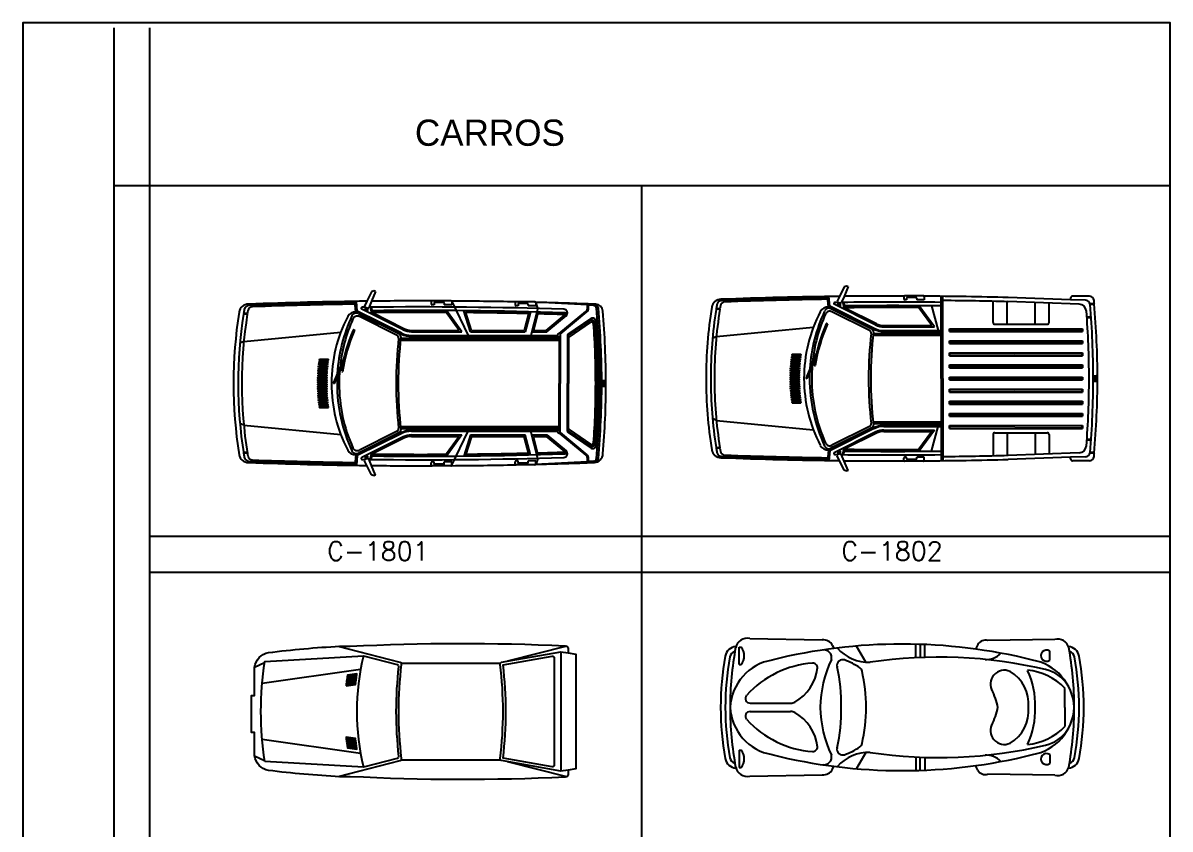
# Model space of a CAD drawing. Extents: x -106 to -5, y -44 to 31.
# Drawn here: x -30.26 to -5.35, y -25.66 to -8.16 of the extents above; entities that cross this region are included whole.
import ezdxf
from ezdxf.enums import TextEntityAlignment as Align

# ---------------------------------------------------------------- set-up
doc = ezdxf.new("R2010")
doc.units = 0
doc.header["$LTSCALE"] = 100
doc.header["$MEASUREMENT"] = 0
doc.layers.get('0').update_dxf_attribs({"linetype": 'CONTINUOUS'})
for name, color, linetype in [('C-CARRO', 2, 'CONTINUOUS'), ('EXTERN', 2, 'CONTINUOUS'), ('EXTERN-I', 1, 'CONTINUOUS'), ('FOLHA', 3, 'CONTINUOUS'), ('TABELA3', 3, 'CONTINUOUS')]:
    doc.layers.add(name, color=color, linetype=linetype)
doc.styles.add('SIMPLEX', font='SIMPLEX.SHX')

# ---------------------------------------------------------------- blocks, each defined once
blk = doc.blocks.new('CARRO_01')
at = {"layer": 'EXTERN'}
for p, q in [((1.509, 0.993), (1.483, 0.983)), ((1.527, 0.986), (1.509, 0.993)), ((1.483, 0.983), (1.433, 0.882)), ((1.527, 0.986), (1.483, 0.882)), ((2.334, 0.887), (2.134, 0.887)), ((3.236, 0.876), (3.036, 0.876)), ((1.483, -0.983), (1.433, -0.882)), ((1.527, -0.986), (1.483, -0.882)), ((1.509, -0.993), (1.483, -0.983)), ((1.527, -0.986), (1.509, -0.993)), ((2.334, -0.887), (2.134, -0.887)), ((3.236, -0.876), (3.036, -0.876))]:
    blk.add_line(p, q, dxfattribs=at)
for centre, radius, start, end in [((2.014, -48.263), 49.148, 90.6779, 92.1624), ((2.014, -48.263), 49.148, 89.8675, 90.619), ((2.134, 0.877), 0.01, 90, 127.9556), ((2.334, 0.877), 0.01, 43.8548, 90), ((2.014, -48.263), 49.148, 88.8155, 89.6188), ((3.036, 0.866), 0.01, 90, 126.2178), ((3.236, 0.866), 0.01, 18.3115, 90), ((2.014, -48.263), 49.148, 87.8125, 88.5644), ((4.854, 0), 4.854, 170.9233, 189.0767), ((0.16, 0.75), 0.1, 90, 170.9233), ((3.887, 0.769), 0.08, 4.9189, 87.8125), ((-5.051, 0), 9.051, 0, 4.9189), ((-5.051, 0), 9.051, 355.1937, 0), ((0.16, -0.75), 0.1, 189.0767, 270), ((2.014, 48.263), 49.148, 267.8376, 269.3221), ((2.014, 48.263), 49.148, 271.4356, 272.1713), ((3.869, -0.75), 0.1, 274.3337, 355.1937), ((2.014, 48.263), 49.148, 269.381, 270.1325), ((2.134, -0.877), 0.01, 232.0444, 270), ((2.334, -0.877), 0.01, 270, 316.1452), ((2.014, 48.263), 49.148, 270.3812, 271.1845), ((3.036, -0.866), 0.01, 233.7822, 270), ((3.236, -0.866), 0.01, 270, 341.6885)]:
    blk.add_arc(centre, radius, start, end, dxfattribs=at)
at = {"layer": 'EXTERN-I'}
for p, q in [((1.315, 0.765), (1.305, 0.88)), ((1.329, 0.776), (1.32, 0.88)), ((1.433, 0.882), (1.407, 0.83)), ((1.483, 0.882), (1.453, 0.811)), ((2.124, 0.877), (2.124, 0.854)), ((2.254, 0.869), (2.164, 0.869)), ((2.344, 0.877), (2.344, 0.844)), ((2.344, 0.877), (2.519, 0.514)), ((3.026, 0.866), (3.026, 0.843)), ((3.8, 0.844), (3.246, 0.87)), ((3.267, 0.806), (3.246, 0.87)), ((3.246, 0.866), (3.246, 0.833)), ((0.148, 0.744), (0.11, 0.744)), ((0.149, 0.749), (0.111, 0.749)), ((1.807, 0.538), (1.329, 0.776)), ((1.782, 0.528), (1.341, 0.748)), ((1.8, 0.53), (1.347, 0.756)), ((1.824, 0.574), (1.377, 0.797)), ((1.407, 0.83), (1.415, 0.816)), ((1.415, 0.81), (1.415, 0.816)), ((1.437, 0.807), (1.415, 0.816)), ((1.441, 0.805), (1.417, 0.805)), ((1.441, 0.8), (1.417, 0.8)), ((1.441, 0.795), (1.417, 0.795)), ((1.441, 0.79), (1.417, 0.79)), ((1.441, 0.785), (1.417, 0.785)), ((1.437, 0.807), (1.453, 0.811)), ((1.443, 0.808), (1.443, 0.807)), ((1.468, 0.817), (1.485, 0.743)), ((1.478, 0.817), (1.497, 0.737)), ((1.831, 0.587), (1.492, 0.756)), ((2.154, 0.844), (2.134, 0.844)), ((2.154, 0.859), (2.154, 0.844)), ((2.264, 0.859), (2.264, 0.844)), ((2.344, 0.844), (2.264, 0.844)), ((2.424, 0.569), (2.276, 0.772)), ((2.453, 0.554), (2.287, 0.782)), ((2.544, 0.554), (2.473, 0.78)), ((2.555, 0.569), (2.492, 0.77)), ((3.056, 0.833), (3.036, 0.833)), ((3.056, 0.848), (3.056, 0.833)), ((3.156, 0.858), (3.066, 0.858)), ((3.171, 0.759), (3.123, 0.569)), ((3.189, 0.768), (3.134, 0.554)), ((3.166, 0.848), (3.166, 0.833)), ((3.246, 0.833), (3.166, 0.833)), ((3.267, 0.806), (3.192, 0.514)), ((3.27, 0.756), (3.222, 0.569)), ((3.497, 0.534), (3.785, 0.771)), ((3.507, 0.529), (3.795, 0.766)), ((3.87, 0.835), (3.81, 0.84)), ((3.87, 0.835), (3.89, 0.834)), ((1.757, 0.515), (1.352, 0.717)), ((3.359, 0.569), (3.555, 0.731)), ((3.364, 0.554), (3.572, 0.725)), ((3.594, 0.527), (3.843, 0.695)), ((3.594, 0.515), (3.83, 0.674)), ((3.604, 0.497), (3.836, 0.654)), ((0.111, 0.45), (1.152, 0.55)), ((1.294, 0.574), (1.302, 0.571)), ((1.911, 0.569), (2.424, 0.569)), ((1.911, 0.554), (2.453, 0.554)), ((1.911, 0.514), (3.477, 0.514)), ((1.911, 0.504), (3.497, 0.504)), ((2.544, 0.554), (3.134, 0.554)), ((2.555, 0.569), (3.123, 0.569)), ((3.202, 0.554), (3.364, 0.554)), ((3.222, 0.569), (3.359, 0.569)), ((3.497, 0.504), (3.497, 0)), ((3.507, 0.529), (3.507, 0)), ((3.587, 0.514), (3.587, 0)), ((0.111, 0.45), (0.069, 0.43)), ((1.797, 0.484), (3.497, 0.484)), ((1.797, 0.464), (3.497, 0.464)), ((3.597, 0.485), (3.597, 0)), ((0.922, 0.246), (1.018, 0.246)), ((0.924, 0.26), (1.019, 0.26)), ((1.188, 0.278), (1.074, 0.009)), ((0.909, 0.125), (1.005, 0.125)), ((0.91, 0.139), (1.006, 0.139)), ((0.911, 0.15), (1.007, 0.15)), ((0.912, 0.164), (1.008, 0.164)), ((0.913, 0.174), (1.009, 0.174)), ((0.915, 0.188), (1.01, 0.188)), ((0.916, 0.198), (1.011, 0.198)), ((0.917, 0.212), (1.013, 0.212)), ((0.919, 0.222), (1.015, 0.222)), ((0.92, 0.236), (1.016, 0.236)), ((1.085, -0.001), (1.177, 0.23)), ((1.162, 0.124), (1.171, 0.123)), ((0.905, 0.053), (1.001, 0.053)), ((0.905, 0.029), (1.001, 0.029)), ((0.905, 0.005), (1.001, 0.005)), ((0.906, 0.077), (1.002, 0.077)), ((0.906, 0.067), (1.002, 0.067)), ((0.906, 0.019), (1.002, 0.019)), ((0.907, 0.043), (1.003, 0.043)), ((0.908, 0.101), (1.003, 0.101)), ((0.908, 0.091), (1.003, 0.091)), ((0.909, 0.115), (1.005, 0.115)), ((1.077, 0.003), (1.085, -0.001)), ((3.497, -0.504), (3.497, 0)), ((3.507, -0.529), (3.507, 0)), ((3.587, -0.514), (3.587, 0)), ((3.597, -0.485), (3.597, 0)), ((3.962, 0.03), (3.985, 0.03)), ((3.962, 0.03), (3.962, -0.03)), ((3.972, 0.02), (3.98, 0.02)), ((3.972, 0.02), (3.972, -0.02)), ((3.98, -0.02), (3.98, 0.02)), ((3.99, -0.025), (3.99, 0.025)), ((0.905, -0.005), (1.001, -0.005)), ((0.905, -0.029), (1.001, -0.029)), ((0.905, -0.053), (1.001, -0.053)), ((0.906, -0.019), (1.002, -0.019)), ((0.906, -0.067), (1.002, -0.067)), ((0.906, -0.077), (1.002, -0.077)), ((0.907, -0.043), (1.003, -0.043)), ((0.908, -0.091), (1.003, -0.091)), ((0.908, -0.101), (1.003, -0.101)), ((0.909, -0.115), (1.005, -0.115)), ((3.962, -0.03), (3.985, -0.03)), ((3.972, -0.02), (3.98, -0.02)), ((0.909, -0.125), (1.005, -0.125)), ((0.91, -0.139), (1.006, -0.139)), ((0.911, -0.15), (1.007, -0.15)), ((0.912, -0.164), (1.008, -0.164)), ((0.913, -0.174), (1.009, -0.174)), ((0.915, -0.188), (1.01, -0.188)), ((0.916, -0.198), (1.011, -0.198)), ((0.917, -0.212), (1.013, -0.212)), ((0.919, -0.222), (1.015, -0.222)), ((0.92, -0.236), (1.016, -0.236)), ((0.922, -0.246), (1.018, -0.246)), ((0.924, -0.26), (1.019, -0.26)), ((0.111, -0.45), (0.069, -0.43)), ((0.111, -0.45), (1.152, -0.55)), ((1.797, -0.464), (3.497, -0.464)), ((1.797, -0.484), (3.497, -0.484)), ((1.807, -0.538), (1.329, -0.776)), ((1.782, -0.528), (1.341, -0.748)), ((1.8, -0.53), (1.347, -0.756)), ((1.757, -0.515), (1.352, -0.717)), ((1.824, -0.574), (1.377, -0.797)), ((1.831, -0.587), (1.492, -0.756)), ((1.911, -0.504), (3.497, -0.504)), ((1.911, -0.514), (3.477, -0.514)), ((1.911, -0.554), (2.453, -0.554)), ((1.911, -0.569), (2.424, -0.569)), ((2.424, -0.569), (2.276, -0.772)), ((2.453, -0.554), (2.287, -0.782)), ((2.344, -0.877), (2.519, -0.514)), ((2.544, -0.554), (2.473, -0.78)), ((2.555, -0.569), (2.492, -0.77)), ((2.544, -0.554), (3.134, -0.554)), ((2.555, -0.569), (3.123, -0.569)), ((3.171, -0.759), (3.123, -0.569)), ((3.189, -0.768), (3.134, -0.554)), ((3.267, -0.806), (3.192, -0.514)), ((3.202, -0.554), (3.364, -0.554)), ((3.222, -0.569), (3.359, -0.569)), ((3.27, -0.756), (3.222, -0.569)), ((3.359, -0.569), (3.555, -0.731)), ((3.364, -0.554), (3.572, -0.725)), ((3.497, -0.534), (3.785, -0.771)), ((3.507, -0.529), (3.795, -0.766)), ((3.594, -0.515), (3.83, -0.674)), ((3.594, -0.527), (3.843, -0.695)), ((3.604, -0.497), (3.836, -0.654)), ((1.478, -0.817), (1.497, -0.737)), ((0.148, -0.744), (0.11, -0.744)), ((0.149, -0.749), (0.111, -0.749)), ((1.315, -0.765), (1.305, -0.88)), ((1.329, -0.776), (1.32, -0.88)), ((1.407, -0.83), (1.415, -0.816)), ((1.433, -0.882), (1.407, -0.83)), ((1.437, -0.807), (1.415, -0.816)), ((1.415, -0.81), (1.415, -0.816)), ((1.441, -0.785), (1.417, -0.785)), ((1.441, -0.79), (1.417, -0.79)), ((1.441, -0.795), (1.417, -0.795)), ((1.441, -0.8), (1.417, -0.8)), ((1.441, -0.805), (1.417, -0.805)), ((1.437, -0.807), (1.453, -0.811)), ((1.443, -0.808), (1.443, -0.807)), ((1.483, -0.882), (1.453, -0.811)), ((1.468, -0.817), (1.485, -0.743)), ((2.124, -0.877), (2.124, -0.854)), ((2.154, -0.844), (2.134, -0.844)), ((2.154, -0.859), (2.154, -0.844)), ((2.344, -0.844), (2.264, -0.844)), ((2.264, -0.859), (2.264, -0.844)), ((2.344, -0.877), (2.344, -0.844)), ((3.026, -0.866), (3.026, -0.843)), ((3.056, -0.833), (3.036, -0.833)), ((3.056, -0.848), (3.056, -0.833)), ((3.156, -0.858), (3.066, -0.858)), ((3.166, -0.848), (3.166, -0.833)), ((3.246, -0.833), (3.166, -0.833)), ((3.8, -0.844), (3.245, -0.87)), ((3.267, -0.806), (3.246, -0.87)), ((3.246, -0.866), (3.246, -0.833)), ((3.87, -0.835), (3.81, -0.84)), ((3.87, -0.835), (3.89, -0.834)), ((2.254, -0.869), (2.164, -0.869))]:
    blk.add_line(p, q, dxfattribs=at)
for centre, radius, start, end in [((2.014, -48.263), 49.133, 90.8253, 92.1586), ((2.134, 0.877), 0.01, 127.9556, 180), ((2.164, 0.859), 0.01, 90, 180), ((2.254, 0.859), 0.01, 0, 90), ((2.334, 0.877), 0.01, 0, 43.8548), ((3.036, 0.866), 0.01, 126.2178, 180), ((3.236, 0.866), 0.01, 0, 18.3115), ((4.854, 0), 4.804, 171.1155, 189.0767), ((4.854, 0), 4.764, 171.0197, 189.0767), ((0.11, 0.742), 0.002, 90, 171.1155), ((4.854, 0), 4.804, 170.4938, 171.0068), ((0.111, 0.751), 0.002, 171.0068, 270), ((0.165, 0.785), 0.05, 92.1586, 170.4938), ((4.854, 0), 4.764, 170.5798, 170.9588), ((0.204, 0.772), 0.05, 92.1145, 170.5798), ((2.014, -48.263), 49.118, 90.8239, 92.1145), ((1.307, 0.676), 0.09, 84.5936, 152.5696), ((1.318, 0.704), 0.05, 63.4654, 154.9617), ((1.307, 0.676), 0.09, 63.4654, 84.5936), ((1.382, 0.806), 0.01, 90.7267, 243.4654), ((2.004, -48.263), 49.083, 90.6881, 90.7267), ((1.42, 0.81), 0.005, 179.0858, 270), ((1.417, 0.802), 0.0025, 90, 270), ((1.417, 0.797), 0.0025, 90, 270), ((1.417, 0.792), 0.0025, 90, 270), ((1.417, 0.787), 0.0025, 90, 270), ((1.441, 0.807), 0.002, 270, 0), ((1.441, 0.802), 0.0025, 270, 90), ((1.441, 0.797), 0.0025, 270, 90), ((1.441, 0.792), 0.0025, 270, 90), ((1.441, 0.787), 0.0025, 270, 90), ((2.004, -48.263), 49.083, 88.1977, 90.6405), ((2.014, -48.276), 49.058, 88.1975, 90.6155), ((2.014, -48.276), 49.048, 89.6943, 90.613), ((2.014, -48.276), 49.038, 89.6857, 90.6104), ((2.134, 0.854), 0.01, 180, 270), ((2.014, -48.276), 49.048, 88.648, 89.4413), ((2.014, -48.276), 49.038, 88.6507, 89.4376), ((3.036, 0.843), 0.01, 180, 270), ((3.066, 0.848), 0.01, 90, 180), ((3.156, 0.848), 0.01, 0, 90), ((2.021, -48.276), 49.038, 88.2196, 88.5437), ((2.014, -48.276), 49.048, 88.2063, 88.5332), ((3.546, 0.756), 0.04, 309.4569, 88.1977), ((3.549, 0.738), 0.01, 309.4569, 88.2063), ((3.557, 0.738), 0.02, 309.4569, 88.1975), ((3.753, 0.809), 0.05, 309.4569, 5.2509), ((3.763, 0.805), 0.05, 309.4569, 5.2166), ((-5.051, 0), 8.891, 5.2509, 5.4442), ((-5.051, 0), 8.901, 5.2166, 5.4164), ((3.869, 0.805), 0.03, 5.1565, 87.8353), ((3.889, 0.804), 0.03, 5.1401, 87.8118), ((-5.051, 0), 8.986, 0, 5.1565), ((-5.051, 0), 9.006, 0, 5.1401), ((2.609, 0), 1.557, 152.5696, 180), ((2.824, 0), 1.712, 154.9617, 176.4075), ((2.824, 0), 1.689, 155.787, 174.044), ((1.329, 0.672), 0.05, 63.4654, 155.787), ((3.544, 0.729), 0.01, 4.7318, 88.2196), ((3.846, 0.649), 0.03, 4.1736, 124.0503), ((3.847, 0.638), 0.02, 4.0995, 124.0503), ((3.86, 0.67), 0.03, 4.3027, 124.0503), ((-5.051, 0), 8.941, 0, 4.0995), ((-5.051, 0), 8.951, 0, 4.1736), ((-5.051, 0), 8.966, 0, 4.3027), ((2.929, -0.147), 1.793, 156.3489, 171.0944), ((2.923, -0.146), 1.773, 156.163, 171.2804), ((1.292, 0.57), 0.005, 66.1887, 156.3489), ((1.744, 0.488), 0.03, 353.5027, 63.4654), ((6.027, 0), 4.258, 173.2878, 180), ((1.768, 0.501), 0.03, 353.2878, 63.4654), ((1.911, 0.754), 0.25, 243.4654, 270), ((1.911, 0.754), 0.24, 243.4654, 270), ((1.911, 0.754), 0.2, 243.4654, 270), ((1.911, 0.754), 0.185, 243.4654, 270), ((3.503, 0.508), 0.0261, 102.129, 167.871), ((3.602, 0.514), 0.015, 124.0503, 180), ((3.602, 0.502), 0.015, 124.0503, 180), ((3.612, 0.485), 0.015, 124.0503, 180), ((6.027, 0), 4.281, 173.5027, 180), ((0.931, 0.253), 0.0108, 133.8665, 215.2785), ((1.011, 0.254), 0.0107, 313.1344, 35.5646), ((0.918, 0.132), 0.0108, 133.8665, 215.2785), ((0.92, 0.156), 0.0108, 133.8665, 215.2785), ((0.922, 0.18), 0.0108, 133.8665, 215.2785), ((0.925, 0.204), 0.0108, 133.8665, 215.2785), ((0.928, 0.228), 0.0108, 133.8665, 215.2785), ((0.997, 0.133), 0.0107, 313.1344, 35.5646), ((0.999, 0.157), 0.0107, 313.1344, 35.5646), ((1.002, 0.182), 0.0107, 313.1344, 35.5646), ((1.004, 0.206), 0.0107, 313.1344, 35.5646), ((1.007, 0.23), 0.0107, 313.1344, 35.5646), ((2.824, 0), 1.689, 175.246, 180), ((1.172, 0.2), 0.005, 171.0944, 261.2547), ((0.914, 0.059), 0.0108, 133.8665, 215.2785), ((0.914, 0.035), 0.0108, 133.8665, 215.2785), ((0.914, 0.011), 0.0108, 133.8665, 215.2785), ((0.915, 0.084), 0.0108, 133.8665, 215.2785), ((0.916, 0.108), 0.0108, 133.8665, 215.2785), ((0.994, 0.061), 0.0107, 313.1344, 35.5646), ((0.994, 0.036), 0.0107, 313.1344, 35.5646), ((0.994, 0.013), 0.0107, 313.1344, 35.5646), ((0.995, 0.085), 0.0107, 313.1344, 35.5646), ((0.996, 0.109), 0.0107, 313.1344, 35.5646), ((2.609, 0), 1.557, 180, 207.4304), ((1.079, 0.007), 0.005, 157.0783, 247.0783), ((2.824, 0), 1.712, 177.6158, 180), ((2.824, 0), 1.712, 180, 205.0383), ((2.824, 0), 1.689, 180, 204.213), ((6.027, 0), 4.281, 180, 186.4973), ((6.027, 0), 4.258, 180, 186.7122), ((-5.051, 0), 8.941, 355.9005, 0), ((-5.051, 0), 8.951, 355.8264, 0), ((-5.051, 0), 8.966, 355.6973, 0), ((-5.051, 0), 8.986, 354.8435, 0), ((-5.051, 0), 9.006, 354.8599, 0), ((3.985, 0.025), 0.005, 360, 90), ((0.914, -0.011), 0.0108, 144.7215, 226.1335), ((0.914, -0.035), 0.0108, 144.7215, 226.1335), ((0.914, -0.059), 0.0108, 144.7215, 226.1335), ((0.915, -0.084), 0.0108, 144.7215, 226.1335), ((0.916, -0.108), 0.0108, 144.7215, 226.1335), ((0.994, -0.013), 0.0107, 324.4354, 46.8656), ((0.994, -0.036), 0.0107, 324.4354, 46.8656), ((0.994, -0.061), 0.0107, 324.4354, 46.8656), ((0.995, -0.085), 0.0107, 324.4354, 46.8656), ((0.996, -0.109), 0.0107, 324.4354, 46.8656), ((3.985, -0.025), 0.005, 270, 360), ((0.918, -0.132), 0.0108, 144.7215, 226.1335), ((0.92, -0.156), 0.0108, 144.7215, 226.1335), ((0.922, -0.18), 0.0108, 144.7215, 226.1335), ((0.925, -0.204), 0.0108, 144.7215, 226.1335), ((0.928, -0.228), 0.0108, 144.7215, 226.1335), ((0.997, -0.133), 0.0107, 324.4354, 46.8656), ((0.999, -0.157), 0.0107, 324.4354, 46.8656), ((1.002, -0.182), 0.0107, 324.4354, 46.8656), ((1.004, -0.206), 0.0107, 324.4354, 46.8656), ((1.007, -0.23), 0.0107, 324.4354, 46.8656), ((0.931, -0.253), 0.0108, 144.7215, 226.1335), ((1.011, -0.254), 0.0107, 324.4354, 46.8656), ((1.744, -0.488), 0.03, 296.5346, 6.4973), ((3.612, -0.485), 0.015, 180, 235.9497), ((1.768, -0.501), 0.03, 296.5346, 6.7122), ((1.911, -0.754), 0.25, 90, 116.5346), ((1.911, -0.754), 0.24, 90, 116.5346), ((1.911, -0.754), 0.2, 90, 116.5346), ((1.911, -0.754), 0.185, 90, 116.5346), ((3.503, -0.508), 0.0261, 192.129, 257.871), ((3.602, -0.502), 0.015, 180, 235.9497), ((3.602, -0.514), 0.015, 180, 235.9497), ((1.307, -0.676), 0.09, 207.4304, 275.4064), ((1.318, -0.704), 0.05, 205.0383, 296.5346), ((1.329, -0.672), 0.05, 204.213, 296.5346), ((2.021, 48.276), 49.038, 271.4563, 271.7804), ((3.544, -0.729), 0.01, 271.7804, 355.2682), ((3.546, -0.756), 0.04, 271.8023, 50.5431), ((3.549, -0.738), 0.01, 271.7937, 50.5431), ((3.557, -0.738), 0.02, 271.8025, 50.5431), ((3.846, -0.649), 0.03, 235.9497, 355.8264), ((3.847, -0.638), 0.02, 235.9497, 355.9005), ((3.86, -0.67), 0.03, 235.9497, 355.6973), ((0.16, -0.75), 0.1, 189.0767, 270), ((0.11, -0.742), 0.002, 188.8845, 270), ((0.111, -0.751), 0.002, 90, 188.9932), ((4.854, 0), 4.804, 188.9932, 189.5062), ((0.165, -0.785), 0.05, 189.5062, 267.8414), ((4.854, 0), 4.764, 189.0412, 189.4202), ((0.204, -0.772), 0.05, 189.4202, 267.8855), ((2.014, 48.263), 49.133, 267.8414, 269.1747), ((2.014, 48.263), 49.118, 267.8855, 269.1761), ((1.307, -0.676), 0.09, 275.4064, 296.5346), ((1.382, -0.806), 0.01, 116.5346, 269.2733), ((2.004, 48.263), 49.083, 269.2733, 269.3119), ((1.417, -0.787), 0.0025, 90, 270), ((1.417, -0.792), 0.0025, 90, 270), ((1.417, -0.797), 0.0025, 90, 270), ((1.417, -0.802), 0.0025, 90, 270), ((1.42, -0.81), 0.005, 90, 180.9142), ((1.441, -0.787), 0.0025, 270, 90), ((1.441, -0.792), 0.0025, 270, 90), ((1.441, -0.797), 0.0025, 270, 90), ((1.441, -0.802), 0.0025, 270, 90), ((1.441, -0.807), 0.002, 0, 90), ((2.004, 48.263), 49.083, 269.3595, 271.8023), ((2.014, 48.276), 49.058, 269.3845, 271.8025), ((2.014, 48.276), 49.048, 269.387, 270.3057), ((2.014, 48.276), 49.038, 269.3896, 270.3143), ((2.134, -0.854), 0.01, 90, 180), ((2.164, -0.859), 0.01, 180, 270), ((2.254, -0.859), 0.01, 270, 360), ((2.014, 48.276), 49.048, 270.5587, 271.352), ((2.014, 48.276), 49.038, 270.5624, 271.3493), ((3.036, -0.843), 0.01, 90, 180), ((3.066, -0.848), 0.01, 180, 270), ((3.156, -0.848), 0.01, 270, 360), ((2.014, 48.276), 49.048, 271.4668, 271.7937), ((3.753, -0.809), 0.05, 354.7491, 50.5431), ((3.763, -0.805), 0.05, 354.7834, 50.5431), ((-5.051, 0), 8.891, 354.5558, 354.7491), ((-5.051, 0), 8.901, 354.5836, 354.7834), ((3.869, -0.805), 0.03, 272.1647, 354.8435), ((3.889, -0.804), 0.03, 272.1882, 354.8599), ((2.134, -0.877), 0.01, 180, 232.0444), ((2.334, -0.877), 0.01, 316.1452, 360), ((3.036, -0.866), 0.01, 180, 233.7822), ((3.236, -0.866), 0.01, 341.6885, 360)]:
    blk.add_arc(centre, radius, start, end, dxfattribs=at)
blk = doc.blocks.new('CARRO_02')
at = {"layer": 'EXTERN'}
for p, q in [((1.509, 0.993), (1.483, 0.983)), ((1.527, 0.986), (1.509, 0.993)), ((1.483, 0.983), (1.433, 0.882)), ((1.527, 0.986), (1.483, 0.882)), ((2.334, 0.887), (2.134, 0.887)), ((3.914, 0.846), (3.246, 0.87)), ((3.915, 0.864), (3.915, 0.848)), ((4.118, 0.884), (3.935, 0.884)), ((3.914, -0.846), (3.246, -0.87)), ((3.915, -0.864), (3.915, -0.848)), ((2.334, -0.887), (2.134, -0.887)), ((4.118, -0.884), (3.935, -0.884))]:
    blk.add_line(p, q, dxfattribs=at)
for centre, radius, start, end in [((2.014, -48.263), 49.148, 90.6779, 92.1624), ((2.014, -48.263), 49.148, 89.8675, 90.619), ((2.134, 0.877), 0.01, 90, 127.9556), ((2.334, 0.877), 0.01, 43.8548, 90), ((2.014, -48.263), 49.148, 88.5641, 89.6188), ((3.935, 0.864), 0.02, 90, 180), ((4.116, 0.832), 0.052, 5.3065, 87.7875), ((4.854, 0), 4.854, 170.9233, 180), ((0.16, 0.75), 0.1, 90, 170.9233), ((-4.847, 0), 9.053, 5.0728, 5.3065), ((-4.847, 0), 9.051, 0, 5.0739), ((4.854, 0), 4.854, 180, 189.0767), ((-4.847, 0), 9.051, 354.9261, 0), ((0.16, -0.75), 0.1, 189.0767, 270), ((2.014, 48.263), 49.148, 267.8376, 269.3221), ((4.116, -0.832), 0.052, 272.2125, 354.6935), ((-4.847, 0), 9.053, 354.6935, 354.9272), ((2.014, 48.263), 49.148, 269.381, 270.1325), ((2.134, -0.877), 0.01, 232.0444, 270), ((2.334, -0.877), 0.01, 270, 316.1452), ((2.014, 48.263), 49.148, 270.3812, 271.4359), ((3.935, -0.864), 0.02, 180, 270)]:
    blk.add_arc(centre, radius, start, end, dxfattribs=at)
at = {"layer": 'EXTERN-I'}
for p, q in [((1.315, 0.765), (1.305, 0.88)), ((1.329, 0.776), (1.32, 0.88)), ((1.433, 0.882), (1.407, 0.83)), ((1.483, 0.882), (1.453, 0.811)), ((2.124, 0.877), (2.124, 0.854)), ((2.254, 0.869), (2.164, 0.869)), ((2.344, 0.877), (2.344, 0.844)), ((2.524, 0), (2.524, 0.882)), ((2.544, 0), (2.544, 0.882)), ((0.148, 0.744), (0.11, 0.744)), ((0.149, 0.749), (0.111, 0.749)), ((1.807, 0.538), (1.329, 0.776)), ((1.782, 0.528), (1.341, 0.748)), ((1.8, 0.53), (1.347, 0.756)), ((1.824, 0.574), (1.377, 0.797)), ((1.407, 0.83), (1.415, 0.816)), ((1.437, 0.807), (1.415, 0.816)), ((1.415, 0.81), (1.415, 0.816)), ((1.441, 0.805), (1.417, 0.805)), ((1.441, 0.8), (1.417, 0.8)), ((1.441, 0.795), (1.417, 0.795)), ((1.441, 0.79), (1.417, 0.79)), ((1.441, 0.785), (1.417, 0.785)), ((1.437, 0.807), (1.453, 0.811)), ((1.443, 0.808), (1.443, 0.807)), ((1.468, 0.817), (1.485, 0.743)), ((1.478, 0.817), (1.497, 0.737)), ((1.831, 0.587), (1.492, 0.756)), ((2.154, 0.844), (2.134, 0.844)), ((2.154, 0.859), (2.154, 0.844)), ((2.264, 0.859), (2.264, 0.844)), ((2.344, 0.844), (2.264, 0.844)), ((2.424, 0.569), (2.276, 0.772)), ((2.453, 0.554), (2.287, 0.782)), ((2.423, 0.781), (2.494, 0.514)), ((3.083, 0.602), (3.083, 0.828)), ((3.234, 0.582), (3.234, 0.825)), ((4.009, 0.798), (3.243, 0.825)), ((3.534, 0.582), (3.534, 0.814)), ((3.684, 0.602), (3.684, 0.809)), ((4.077, 0.84), (3.914, 0.846)), ((4.171, 0.801), (4.123, 0.801)), ((4.169, 0.796), (4.123, 0.796)), ((1.757, 0.515), (1.352, 0.717)), ((4.135, 0.659), (4.09, 0.659)), ((4.09, 0.659), (4.135, 0.659)), ((4.135, 0.656), (4.09, 0.656)), ((4.09, 0.656), (4.135, 0.656)), ((0.111, 0.45), (1.152, 0.55)), ((1.297, 0.59), (1.305, 0.586)), ((1.911, 0.569), (2.424, 0.569)), ((1.911, 0.554), (2.453, 0.554)), ((1.911, 0.514), (2.524, 0.514)), ((1.911, 0.504), (2.524, 0.504)), ((2.617, 0.531), (2.614, 0.535)), ((2.614, 0.505), (2.614, 0.535)), ((2.614, 0.535), (4.044, 0.535)), ((2.617, 0.508), (2.614, 0.505)), ((2.614, 0.505), (4.044, 0.505)), ((2.617, 0.508), (2.617, 0.531)), ((2.617, 0.531), (3.318, 0.531)), ((2.617, 0.508), (3.318, 0.508)), ((3.103, 0.582), (3.664, 0.582)), ((4.041, 0.531), (3.318, 0.531)), ((4.041, 0.508), (3.318, 0.508)), ((4.041, 0.531), (4.044, 0.535)), ((4.041, 0.508), (4.041, 0.531)), ((4.041, 0.508), (4.044, 0.505)), ((4.044, 0.535), (4.044, 0.505)), ((0.111, 0.45), (0.069, 0.43)), ((1.797, 0.484), (2.524, 0.484)), ((1.797, 0.464), (2.524, 0.464)), ((2.614, 0.405), (4.044, 0.405)), ((2.614, 0.375), (2.614, 0.405)), ((2.617, 0.401), (2.614, 0.405)), ((2.617, 0.378), (2.614, 0.375)), ((2.614, 0.375), (4.044, 0.375)), ((2.617, 0.401), (3.318, 0.401)), ((2.617, 0.378), (2.617, 0.401)), ((2.617, 0.378), (3.318, 0.378)), ((4.041, 0.401), (3.318, 0.401)), ((4.041, 0.378), (3.318, 0.378)), ((4.041, 0.401), (4.044, 0.405)), ((4.041, 0.378), (4.041, 0.401)), ((4.041, 0.378), (4.044, 0.375)), ((4.044, 0.405), (4.044, 0.375)), ((0.922, 0.246), (1.018, 0.246)), ((0.924, 0.26), (1.019, 0.26)), ((1.186, 0.275), (1.074, 0.009)), ((2.614, 0.275), (4.044, 0.275)), ((2.614, 0.245), (2.614, 0.275)), ((2.617, 0.271), (2.614, 0.275)), ((2.617, 0.248), (2.614, 0.245)), ((2.617, 0.271), (3.318, 0.271)), ((2.617, 0.248), (2.617, 0.271)), ((2.617, 0.248), (3.318, 0.248)), ((4.041, 0.271), (3.318, 0.271)), ((4.041, 0.248), (3.318, 0.248)), ((4.041, 0.271), (4.044, 0.275)), ((4.041, 0.248), (4.041, 0.271)), ((4.041, 0.248), (4.044, 0.245)), ((4.044, 0.275), (4.044, 0.245)), ((0.909, 0.125), (1.005, 0.125)), ((0.91, 0.139), (1.006, 0.139)), ((0.911, 0.15), (1.007, 0.15)), ((0.912, 0.164), (1.008, 0.164)), ((0.913, 0.174), (1.009, 0.174)), ((0.915, 0.188), (1.01, 0.188)), ((0.916, 0.198), (1.011, 0.198)), ((0.917, 0.212), (1.013, 0.212)), ((0.919, 0.222), (1.015, 0.222)), ((0.92, 0.236), (1.016, 0.236)), ((1.085, -0.001), (1.176, 0.229)), ((1.165, 0.14), (1.174, 0.138)), ((2.614, 0.245), (4.044, 0.245)), ((2.614, 0.145), (4.044, 0.145)), ((2.614, 0.115), (2.614, 0.145)), ((2.617, 0.141), (2.614, 0.145)), ((2.617, 0.141), (3.318, 0.141)), ((2.617, 0.118), (2.617, 0.141)), ((4.041, 0.141), (3.318, 0.141)), ((4.041, 0.141), (4.044, 0.145)), ((4.041, 0.118), (4.041, 0.141)), ((4.044, 0.145), (4.044, 0.115)), ((0.905, 0.053), (1.001, 0.053)), ((0.905, 0.029), (1.001, 0.029)), ((0.905, 0.005), (1.001, 0.005)), ((0.906, 0.077), (1.002, 0.077)), ((0.906, 0.067), (1.002, 0.067)), ((0.906, 0.019), (1.002, 0.019)), ((0.907, 0.043), (1.003, 0.043)), ((0.908, 0.101), (1.003, 0.101)), ((0.908, 0.091), (1.003, 0.091)), ((0.909, 0.115), (1.005, 0.115)), ((1.077, 0.003), (1.085, -0.001)), ((2.617, 0.118), (2.614, 0.115)), ((2.614, 0.115), (4.044, 0.115)), ((2.614, 0.015), (4.044, 0.015)), ((2.614, -0.015), (2.614, 0.015)), ((2.617, 0.011), (2.614, 0.015)), ((2.617, 0.118), (3.318, 0.118)), ((2.617, 0.011), (3.318, 0.011)), ((2.617, -0.012), (2.617, 0.011)), ((4.041, 0.118), (3.318, 0.118)), ((4.041, 0.011), (3.318, 0.011)), ((4.041, 0.118), (4.044, 0.115)), ((4.041, 0.011), (4.044, 0.015)), ((4.041, -0.012), (4.041, 0.011)), ((4.044, 0.015), (4.044, -0.015)), ((4.167, 0.03), (4.189, 0.03)), ((4.167, -0.03), (4.167, 0.03)), ((4.167, 0.03), (4.167, -0.03)), ((4.167, 0.03), (4.189, 0.03)), ((4.177, 0.02), (4.184, 0.02)), ((4.177, -0.02), (4.177, 0.02)), ((4.177, 0.02), (4.177, -0.02)), ((4.177, 0.02), (4.184, 0.02)), ((4.184, 0.02), (4.184, -0.02)), ((4.184, -0.02), (4.184, 0.02)), ((4.194, 0.025), (4.194, -0.025)), ((4.194, -0.025), (4.194, 0.025)), ((0.905, -0.005), (1.001, -0.005)), ((0.905, -0.029), (1.001, -0.029)), ((0.905, -0.053), (1.001, -0.053)), ((0.906, -0.019), (1.002, -0.019)), ((0.906, -0.067), (1.002, -0.067)), ((0.906, -0.077), (1.002, -0.077)), ((0.907, -0.043), (1.003, -0.043)), ((0.908, -0.091), (1.003, -0.091)), ((0.908, -0.101), (1.003, -0.101)), ((0.909, -0.115), (1.005, -0.115)), ((2.524, 0), (2.524, -0.882)), ((2.544, 0), (2.544, -0.882)), ((2.617, -0.012), (2.614, -0.015)), ((2.614, -0.015), (4.044, -0.015)), ((2.614, -0.115), (4.044, -0.115)), ((2.614, -0.145), (2.614, -0.115)), ((2.617, -0.119), (2.614, -0.115)), ((2.617, -0.012), (3.318, -0.012)), ((2.617, -0.119), (3.318, -0.119)), ((2.617, -0.142), (2.617, -0.119)), ((4.041, -0.012), (3.318, -0.012)), ((4.041, -0.119), (3.318, -0.119)), ((4.041, -0.012), (4.044, -0.015)), ((4.041, -0.119), (4.044, -0.115)), ((4.041, -0.142), (4.041, -0.119)), ((4.044, -0.115), (4.044, -0.145)), ((4.167, -0.03), (4.189, -0.03)), ((4.167, -0.03), (4.189, -0.03)), ((4.177, -0.02), (4.184, -0.02)), ((4.177, -0.02), (4.184, -0.02)), ((0.909, -0.125), (1.005, -0.125)), ((0.91, -0.139), (1.006, -0.139)), ((0.911, -0.15), (1.007, -0.15)), ((0.912, -0.164), (1.008, -0.164)), ((0.913, -0.174), (1.009, -0.174)), ((0.915, -0.188), (1.01, -0.188)), ((0.916, -0.198), (1.011, -0.198)), ((0.917, -0.212), (1.013, -0.212)), ((0.919, -0.222), (1.015, -0.222)), ((0.92, -0.236), (1.016, -0.236)), ((2.617, -0.142), (2.614, -0.145)), ((2.614, -0.145), (4.044, -0.145)), ((2.614, -0.245), (4.044, -0.245)), ((2.614, -0.275), (2.614, -0.245)), ((2.617, -0.249), (2.614, -0.245)), ((2.617, -0.142), (3.318, -0.142)), ((4.041, -0.142), (3.318, -0.142)), ((4.041, -0.142), (4.044, -0.145)), ((4.041, -0.249), (4.044, -0.245)), ((4.044, -0.245), (4.044, -0.275)), ((0.922, -0.246), (1.018, -0.246)), ((0.924, -0.26), (1.019, -0.26)), ((2.617, -0.272), (2.614, -0.275)), ((2.614, -0.275), (4.044, -0.275)), ((2.617, -0.249), (3.318, -0.249)), ((2.617, -0.272), (2.617, -0.249)), ((2.617, -0.272), (3.318, -0.272)), ((4.041, -0.249), (3.318, -0.249)), ((4.041, -0.272), (3.318, -0.272)), ((4.041, -0.272), (4.041, -0.249)), ((4.041, -0.272), (4.044, -0.275)), ((0.111, -0.45), (0.069, -0.43)), ((0.111, -0.45), (0.069, -0.43)), ((0.111, -0.45), (1.152, -0.55)), ((1.797, -0.464), (2.524, -0.464)), ((1.797, -0.484), (2.524, -0.484)), ((2.614, -0.375), (4.044, -0.375)), ((2.614, -0.405), (2.614, -0.375)), ((2.617, -0.379), (2.614, -0.375)), ((2.617, -0.402), (2.614, -0.405)), ((2.614, -0.405), (4.044, -0.405)), ((2.617, -0.379), (3.318, -0.379)), ((2.617, -0.402), (2.617, -0.379)), ((2.617, -0.402), (3.318, -0.402)), ((4.041, -0.379), (3.318, -0.379)), ((4.041, -0.402), (3.318, -0.402)), ((4.041, -0.379), (4.044, -0.375)), ((4.041, -0.402), (4.041, -0.379)), ((4.041, -0.402), (4.044, -0.405)), ((4.044, -0.375), (4.044, -0.405)), ((1.807, -0.538), (1.329, -0.776)), ((1.782, -0.528), (1.341, -0.748)), ((1.8, -0.53), (1.347, -0.756)), ((1.757, -0.515), (1.352, -0.717)), ((1.824, -0.574), (1.377, -0.797)), ((1.831, -0.587), (1.492, -0.756)), ((1.911, -0.504), (2.524, -0.504)), ((1.911, -0.514), (2.524, -0.514)), ((1.911, -0.554), (2.453, -0.554)), ((1.911, -0.569), (2.424, -0.569)), ((2.424, -0.569), (2.276, -0.772)), ((2.453, -0.554), (2.287, -0.782)), ((2.423, -0.781), (2.494, -0.514)), ((2.614, -0.505), (4.044, -0.505)), ((2.614, -0.535), (2.614, -0.505)), ((2.617, -0.509), (2.614, -0.505)), ((2.617, -0.532), (2.614, -0.535)), ((2.614, -0.535), (4.044, -0.535)), ((2.617, -0.509), (3.318, -0.509)), ((2.617, -0.532), (2.617, -0.509)), ((2.617, -0.532), (3.318, -0.532)), ((3.083, -0.602), (3.083, -0.828)), ((3.103, -0.582), (3.664, -0.582)), ((3.234, -0.582), (3.234, -0.825)), ((4.041, -0.509), (3.318, -0.509)), ((4.041, -0.532), (3.318, -0.532)), ((3.534, -0.582), (3.534, -0.814)), ((3.684, -0.602), (3.684, -0.809)), ((4.041, -0.509), (4.044, -0.505)), ((4.041, -0.532), (4.041, -0.509)), ((4.041, -0.532), (4.044, -0.535)), ((4.044, -0.505), (4.044, -0.535)), ((1.478, -0.817), (1.497, -0.737)), ((4.09, -0.656), (4.135, -0.656)), ((4.09, -0.659), (4.135, -0.659)), ((4.135, -0.656), (4.094, -0.656)), ((4.135, -0.659), (4.094, -0.659)), ((0.148, -0.744), (0.11, -0.744)), ((0.149, -0.749), (0.111, -0.749)), ((1.315, -0.765), (1.305, -0.88)), ((1.329, -0.776), (1.32, -0.88)), ((1.407, -0.83), (1.415, -0.816)), ((1.483, -0.983), (1.407, -0.83)), ((1.437, -0.807), (1.415, -0.816)), ((1.415, -0.81), (1.415, -0.816)), ((1.441, -0.785), (1.417, -0.785)), ((1.441, -0.79), (1.417, -0.79)), ((1.441, -0.795), (1.417, -0.795)), ((1.441, -0.8), (1.417, -0.8)), ((1.441, -0.805), (1.417, -0.805)), ((1.437, -0.807), (1.453, -0.811)), ((1.443, -0.808), (1.443, -0.807)), ((1.527, -0.986), (1.453, -0.811)), ((1.468, -0.817), (1.485, -0.743)), ((2.124, -0.877), (2.124, -0.854)), ((2.154, -0.844), (2.134, -0.844)), ((2.154, -0.859), (2.154, -0.844)), ((2.264, -0.859), (2.264, -0.844)), ((2.344, -0.844), (2.264, -0.844)), ((2.344, -0.877), (2.344, -0.844)), ((4.009, -0.798), (3.243, -0.825)), ((4.077, -0.84), (3.914, -0.846)), ((4.169, -0.796), (4.123, -0.796)), ((4.171, -0.801), (4.123, -0.801)), ((1.509, -0.993), (1.483, -0.983)), ((1.527, -0.986), (1.509, -0.993)), ((2.254, -0.869), (2.164, -0.869))]:
    blk.add_line(p, q, dxfattribs=at)
for centre, radius, start, end in [((2.014, -48.263), 49.133, 90.8253, 92.1586), ((2.134, 0.877), 0.01, 127.9556, 180), ((2.164, 0.859), 0.01, 90, 180), ((2.254, 0.859), 0.01, 0, 90), ((2.334, 0.877), 0.01, 0, 43.8548), ((4.854, 0), 4.804, 171.1155, 180), ((4.854, 0), 4.764, 171.0197, 180), ((0.11, 0.742), 0.002, 90, 171.1155), ((4.854, 0), 4.804, 170.4938, 171.0068), ((0.111, 0.751), 0.002, 171.0068, 270), ((0.165, 0.785), 0.05, 92.1586, 170.4938), ((4.854, 0), 4.764, 170.5798, 170.9588), ((0.204, 0.772), 0.05, 92.1145, 170.5798), ((2.014, -48.263), 49.118, 90.8239, 92.1145), ((1.307, 0.676), 0.09, 84.5936, 152.5696), ((1.318, 0.704), 0.05, 63.4654, 154.9617), ((1.307, 0.676), 0.09, 63.4654, 84.5936), ((1.382, 0.806), 0.01, 90.7267, 243.4654), ((2.004, -48.263), 49.083, 90.6881, 90.7267), ((1.42, 0.81), 0.005, 179.0858, 270), ((1.417, 0.802), 0.0025, 90, 270), ((1.417, 0.797), 0.0025, 90, 270), ((1.417, 0.792), 0.0025, 90, 270), ((1.417, 0.787), 0.0025, 90, 270), ((1.441, 0.807), 0.002, 270, 0), ((1.441, 0.802), 0.0025, 270, 90), ((1.441, 0.797), 0.0025, 270, 90), ((1.441, 0.792), 0.0025, 270, 90), ((1.441, 0.787), 0.0025, 270, 90), ((2.004, -48.263), 49.083, 89.3934, 90.6405), ((2.014, -48.276), 49.058, 89.4049, 90.6155), ((2.014, -48.276), 49.048, 89.6943, 90.613), ((2.014, -48.276), 49.038, 89.6857, 90.6104), ((2.134, 0.854), 0.01, 180, 270), ((2.014, -48.263), 49.103, 88.5641, 89.3821), ((4.005, 0.718), 0.08, 4.6396, 87.3145), ((4.074, 0.79), 0.05, 5.0619, 87.3145), ((-4.847, 0), 9.006, 0, 5.0619), ((2.609, 0), 1.557, 152.5696, 180), ((2.824, 0), 1.712, 154.9617, 176.4075), ((2.824, 0), 1.689, 155.787, 174.044), ((1.329, 0.672), 0.05, 63.4654, 155.787), ((-4.847, 0), 8.961, 0, 4.6396), ((2.932, -0.132), 1.793, 156.3489, 171.0944), ((2.926, -0.13), 1.773, 156.163, 171.2804), ((1.295, 0.585), 0.005, 66.1887, 156.3489), ((1.744, 0.488), 0.03, 353.5027, 63.4654), ((6.027, 0), 4.258, 173.2878, 180), ((1.768, 0.501), 0.03, 353.2878, 63.4654), ((1.911, 0.754), 0.25, 243.4654, 270), ((1.911, 0.754), 0.24, 243.4654, 270), ((1.911, 0.754), 0.2, 243.4654, 270), ((1.911, 0.754), 0.185, 243.4654, 270), ((3.103, 0.602), 0.02, 180, 270), ((3.664, 0.602), 0.02, 270, 360), ((6.027, 0), 4.281, 173.5027, 180), ((0.931, 0.253), 0.0108, 133.8665, 215.2785), ((1.011, 0.254), 0.0107, 313.1344, 35.5646), ((0.918, 0.132), 0.0108, 133.8665, 215.2785), ((0.92, 0.156), 0.0108, 133.8665, 215.2785), ((0.922, 0.18), 0.0108, 133.8665, 215.2785), ((0.925, 0.204), 0.0108, 133.8665, 215.2785), ((0.928, 0.228), 0.0108, 133.8665, 215.2785), ((0.997, 0.133), 0.0107, 313.1344, 35.5646), ((0.999, 0.157), 0.0107, 313.1344, 35.5646), ((1.002, 0.182), 0.0107, 313.1344, 35.5646), ((1.004, 0.206), 0.0107, 313.1344, 35.5646), ((1.007, 0.23), 0.0107, 313.1344, 35.5646), ((2.824, 0), 1.689, 175.246, 180), ((1.166, 0.145), 0.005, 171.0944, 261.2547), ((0.914, 0.059), 0.0108, 133.8665, 215.2785), ((0.914, 0.035), 0.0108, 133.8665, 215.2785), ((0.914, 0.011), 0.0108, 133.8665, 215.2785), ((0.915, 0.084), 0.0108, 133.8665, 215.2785), ((0.916, 0.108), 0.0108, 133.8665, 215.2785), ((0.994, 0.061), 0.0107, 313.1344, 35.5646), ((0.994, 0.036), 0.0107, 313.1344, 35.5646), ((0.994, 0.013), 0.0107, 313.1344, 35.5646), ((0.995, 0.085), 0.0107, 313.1344, 35.5646), ((0.996, 0.109), 0.0107, 313.1344, 35.5646), ((1.079, 0.007), 0.005, 157.0783, 247.0783), ((2.824, 0), 1.712, 177.6158, 180), ((4.189, 0.025), 0.005, 0, 90), ((4.189, 0.025), 0.005, 360, 90), ((4.854, 0), 4.804, 180, 188.8845), ((4.854, 0), 4.764, 180, 188.9803), ((0.914, -0.011), 0.0108, 144.7215, 226.1335), ((0.914, -0.035), 0.0108, 144.7215, 226.1335), ((0.914, -0.059), 0.0108, 144.7215, 226.1335), ((0.915, -0.084), 0.0108, 144.7215, 226.1335), ((0.916, -0.108), 0.0108, 144.7215, 226.1335), ((0.994, -0.013), 0.0107, 324.4354, 46.8656), ((0.994, -0.036), 0.0107, 324.4354, 46.8656), ((0.994, -0.061), 0.0107, 324.4354, 46.8656), ((0.995, -0.085), 0.0107, 324.4354, 46.8656), ((0.996, -0.109), 0.0107, 324.4354, 46.8656), ((2.609, 0), 1.557, 180, 207.4304), ((2.824, 0), 1.712, 180, 205.0383), ((2.824, 0), 1.689, 180, 204.213), ((6.027, 0), 4.281, 180, 186.4973), ((6.027, 0), 4.258, 180, 186.7122), ((-4.847, 0), 8.961, 355.3604, 0), ((-4.847, 0), 9.006, 354.9381, 0), ((4.189, -0.025), 0.005, 270, 0), ((4.189, -0.025), 0.005, 270, 360), ((0.918, -0.132), 0.0108, 144.7215, 226.1335), ((0.92, -0.156), 0.0108, 144.7215, 226.1335), ((0.922, -0.18), 0.0108, 144.7215, 226.1335), ((0.925, -0.204), 0.0108, 144.7215, 226.1335), ((0.928, -0.228), 0.0108, 144.7215, 226.1335), ((0.997, -0.133), 0.0107, 324.4354, 46.8656), ((0.999, -0.157), 0.0107, 324.4354, 46.8656), ((1.002, -0.182), 0.0107, 324.4354, 46.8656), ((1.004, -0.206), 0.0107, 324.4354, 46.8656), ((1.007, -0.23), 0.0107, 324.4354, 46.8656), ((0.931, -0.253), 0.0108, 144.7215, 226.1335), ((1.011, -0.254), 0.0107, 324.4354, 46.8656), ((1.744, -0.488), 0.03, 296.5346, 6.4973), ((1.768, -0.501), 0.03, 296.5346, 6.7122), ((1.911, -0.754), 0.25, 90, 116.5346), ((1.911, -0.754), 0.24, 90, 116.5346), ((1.911, -0.754), 0.2, 90, 116.5346), ((1.911, -0.754), 0.185, 90, 116.5346), ((3.103, -0.602), 0.02, 90, 180), ((3.664, -0.602), 0.02, 0, 90), ((1.307, -0.676), 0.09, 207.4304, 275.4064), ((1.318, -0.704), 0.05, 205.0383, 296.5346), ((1.329, -0.672), 0.05, 204.213, 296.5346), ((4.005, -0.718), 0.08, 272.6855, 355.3604), ((0.11, -0.742), 0.002, 188.8845, 270), ((0.111, -0.751), 0.002, 90, 188.9932), ((4.854, 0), 4.804, 188.9932, 189.5062), ((0.165, -0.785), 0.05, 189.5062, 267.8414), ((4.854, 0), 4.764, 189.0412, 189.4202), ((0.204, -0.772), 0.05, 189.4202, 267.8855), ((2.014, 48.263), 49.133, 267.8414, 269.1747), ((2.014, 48.263), 49.118, 267.8855, 269.1761), ((1.307, -0.676), 0.09, 275.4064, 296.5346), ((1.382, -0.806), 0.01, 116.5346, 269.2733), ((2.004, 48.263), 49.083, 269.2733, 269.3119), ((1.417, -0.787), 0.0025, 90, 270), ((1.417, -0.792), 0.0025, 90, 270), ((1.417, -0.797), 0.0025, 90, 270), ((1.417, -0.802), 0.0025, 90, 270), ((1.42, -0.81), 0.005, 90, 180.9142), ((1.441, -0.787), 0.0025, 270, 90), ((1.441, -0.792), 0.0025, 270, 90), ((1.441, -0.797), 0.0025, 270, 90), ((1.441, -0.802), 0.0025, 270, 90), ((1.441, -0.807), 0.002, 0, 90), ((2.004, 48.263), 49.083, 269.3595, 270.6066), ((2.014, 48.276), 49.058, 269.3845, 270.5951), ((2.014, 48.276), 49.048, 269.387, 270.3057), ((2.014, 48.276), 49.038, 269.3896, 270.3143), ((2.134, -0.854), 0.01, 90, 180), ((2.164, -0.859), 0.01, 180, 270), ((2.254, -0.859), 0.01, 270, 360), ((2.014, 48.263), 49.103, 270.6179, 271.4359), ((4.074, -0.79), 0.05, 272.6855, 354.9381), ((2.134, -0.877), 0.01, 180, 232.0444), ((2.334, -0.877), 0.01, 316.1452, 360)]:
    blk.add_arc(centre, radius, start, end, dxfattribs=at)
blk = doc.blocks.new('CARRO_03')
at = {"layer": 'EXTERN'}
blk.add_lwpolyline([(3.4, -0.602), (3.4, -0.644, -0.400755), (3.367, -0.679, -0.024282), (1.057, -0.673), (0.945, -0.673, -0.01958), (0.18, -0.606, -0.323148), (0.03, -0.448), (0.03, -0.198), (0, -0.198), (0, 0.198), (0.03, 0.198), (0.03, 0.502, -0.323148), (0.18, 0.659, -0.01958), (0.945, 0.727), (1.057, 0.727, -0.024282), (3.367, 0.732, -0.400755), (3.4, 0.697), (3.4, 0.655), (3.48, 0.643), (3.48, -0.589)], format="xyb", close=True, dxfattribs=at)
at = {"layer": 'EXTERN-I'}
for p, q in [((3.384, 0.727), (2.748, 0.566)), ((3.32, 0.668), (3.32, -0.615)), ((0.03, 0.502), (0.138, 0.554)), ((1.608, 0.546), (2.673, 0.547)), ((1.169, 0.477), (0.112, 0.327)), ((1.169, -0.423), (0.112, -0.273)), ((0.03, -0.448), (0.138, -0.501)), ((1.608, -0.492), (2.673, -0.493)), ((3.384, -0.673), (2.748, -0.512))]:
    blk.add_line(p, q, dxfattribs=at)
for points in [[(0.14, -0.51, -0.074208), (0.14, 0.563), (1.2, 0.625), (1.563, 0.531, -0.374478), (1.578, 0.51, 0.05791), (1.578, -0.456, -0.374478), (1.563, -0.478), (1.2, -0.572)], [(3.226, -0.567), (2.7, -0.473, 0.06), (2.7, 0.527), (3.226, 0.621, -0.467038), (3.25, 0.601), (3.25, -0.548, -0.467038)], [(1.125, 0.39), (1.022, 0.375, 0.000952), (1.021, 0.365), (1.124, 0.379, -0.000991)], [(1.024, 0.385), (1.127, 0.4, -0.000994), (1.128, 0.41), (1.025, 0.396, 0.000954)], [(1.13, 0.421, -0.000996), (1.131, 0.431), (1.028, 0.416, 0.000956), (1.027, 0.406)], [(1.014, 0.303), (1.116, 0.318, -0.000985), (1.117, 0.328), (1.015, 0.314, 0.000947)], [(1.119, 0.338, -0.000987), (1.12, 0.349), (1.017, 0.334, 0.000948), (1.016, 0.324)], [(1.019, 0.344), (1.121, 0.359, -0.000989), (1.122, 0.369), (1.02, 0.355, 0.00095)], [(1.117, -0.274, -0.000985), (1.116, -0.264), (1.014, -0.25, 0.000947), (1.015, -0.26)], [(1.017, -0.28), (1.12, -0.295, -0.000987), (1.119, -0.285), (1.016, -0.27, 0.000948)], [(1.02, -0.301), (1.122, -0.316, -0.000989), (1.121, -0.305), (1.019, -0.291, 0.00095)], [(1.021, -0.311, 0.000952), (1.022, -0.322), (1.125, -0.336, -0.000991), (1.124, -0.326)], [(1.025, -0.342), (1.128, -0.357, -0.000994), (1.127, -0.346), (1.024, -0.332, 0.000954)], [(1.13, -0.367), (1.027, -0.352, 0.000956), (1.028, -0.363), (1.131, -0.377, -0.000996)]]:
    blk.add_lwpolyline(points, format="xyb", close=True, dxfattribs=at)
for points in [[(0.93, -0.672), (1.596, -0.5, 0.376264), (1.611, -0.478, -0.061052), (1.611, 0.532, 0.376264), (1.596, 0.554), (0.93, 0.726)], [(3.4, -0.602), (3.32, -0.615), (2.685, -0.501, -0.39825), (2.669, -0.479, 0.061136), (2.669, 0.533, -0.39825), (2.685, 0.555), (3.32, 0.668), (3.4, 0.655)]]:
    blk.add_lwpolyline(points, format="xyb", dxfattribs=at)
blk.add_arc((3.722, 0.027), 2.592, 166.6546, 193.3454, dxfattribs=at)
blk = doc.blocks.new('FUSCA')
at = {"linetype": 'CONTINUOUS'}
for p, q in [((-0.46, -0.198), (-0.646, -0.198)), ((-0.646, -0.198), (-0.646, -0.222)), ((-0.46, -0.198), (-0.46, -0.222)), ((0.46, -0.198), (0.46, -0.222)), ((0.46, -0.198), (0.646, -0.198)), ((0.646, -0.198), (0.646, -0.222)), ((-0.739, -0.312), (-0.723, -1.092)), ((-0.045, -0.317), (-0.045, -0.751)), ((0.045, -0.317), (0.045, -0.751)), ((0.739, -0.312), (0.723, -1.092)), ((-0.665, -1.202), (-0.632, -1.217)), ((0.665, -1.202), (0.632, -1.217)), ((-0.484, -1.561), (-0.658, -1.46)), ((0.484, -1.561), (0.658, -1.46)), ((-0.533, -2.096), (-0.677, -2.096)), ((-0.675, -2.144), (-0.535, -2.144)), ((-0.537, -2.193), (-0.673, -2.193)), ((0.533, -2.096), (0.677, -2.096)), ((0.675, -2.144), (0.535, -2.144)), ((0.537, -2.193), (0.673, -2.193)), ((-0.673, -2.761), (-0.625, -2.738)), ((0.673, -2.761), (0.625, -2.738)), ((-0.727, -3.588), (-0.719, -2.871)), ((0.727, -3.588), (0.719, -2.871)), ((-0.507, -3.534), (-0.603, -3.534)), ((0.507, -3.534), (0.603, -3.534)), ((0, -3.698), (-0.203, -3.698)), ((0, -3.698), (0.203, -3.698))]:
    blk.add_line(p, q, dxfattribs=at)
for centre, radius, start, end in [((0, -3.05), 3.05, 90, 100.3889), ((0, -3.05), 3.05, 79.6111, 90), ((-0.528, -0.172), 0.124, 100.3889, 175.692), ((0, -3.633), 3.531, 90, 100.493), ((-0.528, -0.172), 0.0745, 100.3889, 165.2324), ((-0.528, -0.172), 0.0745, 100.3889, 165.2324), ((0, -3.05), 3, 90, 100.3889), ((0.026, -0.643), 0.541, 92.7992, 170.2954), ((0, -3.05), 3, 79.6111, 90), ((0, -3.633), 3.531, 79.507, 90), ((-0.026, -0.643), 0.541, 9.7046, 87.2008), ((0.528, -0.172), 0.0745, 14.7676, 79.6111), ((0.528, -0.172), 0.0745, 14.7676, 79.6111), ((0.528, -0.172), 0.124, 4.308, 79.6111), ((-0.613, -0.287), 0.129, 103.6479, 191.1328), ((-0.567, -0.133), 0.119, 228.1182, 276.6226), ((-0.539, -0.133), 0.119, 263.3774, 311.8818), ((0.539, -0.133), 0.119, 228.1182, 276.6226), ((0.567, -0.133), 0.119, 263.3774, 311.8818), ((0.613, -0.287), 0.129, 348.8672, 76.3521), ((0.582, -1.064), 1.059, 132.2224, 175.7808), ((-0.095, -0.317), 0.0505, 0, 132.2224), ((0.095, -0.317), 0.0505, 47.7776, 180), ((-0.582, -1.064), 1.059, 4.2192, 47.7776), ((5.12, -1.95), 5.799, 166.0404, 179.9958), ((-5.12, -1.95), 5.799, 0.0042, 13.9596), ((-0.473, -0.567), 0.475, 275.92, 331.1364), ((-0.14, -0.751), 0.0953, 331.1364, 0), ((0.14, -0.751), 0.0953, 180, 208.8636), ((0.473, -0.567), 0.475, 208.8636, 264.08), ((-0.618, -1.107), 0.106, 171.9239, 243.7834), ((-0.533, -1.109), 0.0831, 171.5346, 283.1632), ((0.022, -2.316), 1.247, 91.0332, 115.4781), ((-0.423, -0.99), 0.0505, 175.7808, 269.169), ((-0.022, -2.316), 1.247, 64.5219, 88.9668), ((0.423, -0.99), 0.0505, 270.831, 4.2192), ((0.533, -1.109), 0.0831, 256.8368, 8.4654), ((0.618, -1.107), 0.106, 296.2166, 8.0761), ((-0.931, -1.591), 0.448, 358.2921, 48.8426), ((-0.45, -1.311), 0.0615, 76.524, 198.1211), ((0.061, -1.143), 0.599, 198.1211, 215.9545), ((-0.037, 0.492), 1.788, 257.1181, 271.189), ((0.037, 0.492), 1.788, 268.811, 282.8819), ((-0.061, -1.143), 0.599, 324.0455, 341.8789), ((0.45, -1.311), 0.0615, 341.8789, 103.476), ((0.931, -1.591), 0.448, 131.1574, 181.7079), ((-0.374, -1.459), 0.0615, 215.9545, 255.8836), ((-0.009, 0.081), 1.644, 256.6156, 270.3001), ((0.009, 0.081), 1.644, 269.6999, 283.3844), ((0.374, -1.459), 0.0615, 284.1164, 324.0455), ((4.426, -2.345), 4.965, 171.4283, 193.3278), ((-4.426, -2.345), 4.965, 346.6722, 8.5717), ((5.12, -1.95), 5.799, 180.0042, 193.9596), ((-5.12, -1.95), 5.799, 346.0404, 359.9958), ((-0.624, -2.846), 0.098, 119.9425, 194.7277), ((0.624, -2.846), 0.098, 345.2723, 60.0575), ((-0.728, -2.855), 0.214, 313.476, 4.1668), ((-0.248, -3.049), 0.15, 58.5028, 203.4661), ((0.135, -2.309), 0.683, 241.7347, 258.6157), ((-0.135, -2.309), 0.683, 281.3843, 298.2653), ((0.248, -3.049), 0.15, 336.5339, 121.4972), ((0.728, -2.855), 0.214, 175.8332, 226.524), ((-0.03, -2.892), 0.417, 211.4066, 274.1104), ((0.03, -2.892), 0.417, 265.8896, 328.5934), ((0.221, -3.245), 0.621, 184.5774, 226.9281), ((-0.036, -2.568), 0.811, 243.5492, 272.5687), ((0.036, -2.568), 0.811, 267.4313, 296.4508), ((-0.221, -3.245), 0.621, 313.0719, 355.4226), ((-0.555, -3.499), 0.0595, 324.0982, 215.9018), ((0.026, -3.257), 0.541, 189.7046, 267.2008), ((-0.026, -3.257), 0.541, 272.7992, 350.2954), ((0.555, -3.499), 0.0595, 324.0982, 215.9018), ((-0.024, -3.403), 0.391, 192.8102, 235.9095), ((0.024, -3.403), 0.391, 304.0905, 347.1898), ((-0.61, -3.622), 0.122, 164.0272, 254.3722), ((0.61, -3.622), 0.122, 285.6278, 15.9728), ((-0.528, -3.728), 0.124, 184.308, 259.6111), ((0, -0.267), 3.531, 259.507, 270), ((-0.528, -3.728), 0.0745, 194.7676, 259.6111), ((0, -0.85), 3, 259.6111, 270), ((0, -0.267), 3.531, 270, 280.493), ((0, -0.85), 3, 270, 280.3889), ((0.528, -3.728), 0.0745, 280.3889, 345.2324), ((0.528, -3.728), 0.124, 280.3889, 355.692), ((0, -0.85), 3.05, 259.6111, 270), ((0, -0.85), 3.05, 270, 280.3889)]:
    blk.add_arc(centre, radius, start, end, dxfattribs=at)
blk = doc.blocks.new('BLOCOSMI')
blk.add_lwpolyline([(5.884, -23.319), (24.364, -23.319), (24.364, 2.641), (5.884, 2.641)], close=True)
at = {"layer": 'FOLHA', "linetype": 'CONTINUOUS'}
for p, q in [((7.347, 2.56), (7.347, -23.319)), ((7.925, 2.56), (7.925, -23.319)), ((24.364, 0.016), (7.347, 0.016)), ((15.856, -17.477), (15.856, 0.016)), ((7.925, -5.622), (24.364, -5.622)), ((7.925, -6.2), (24.364, -6.2))]:
    blk.add_line(p, q, dxfattribs=at)
at = {"xscale": 1.5, "yscale": 1.5, "zscale": 1.5}
for name, p in [('CARRO_02', (16.889, -3.084)), ('CARRO_01', (9.276, -3.162)), ('CARRO_03', (9.569, -8.486))]:
    blk.add_blockref(name, p, dxfattribs=at)
at = {"layer": 'EXTERN', "xscale": 1.5, "yscale": 1.5, "zscale": 1.5, "rotation": 90}
blk.add_blockref('FUSCA', (17.124, -8.379), dxfattribs=at)
at = {"layer": 'FOLHA', "linetype": 'CONTINUOUS'}
blk.add_text('CARROS', height=0.4224, dxfattribs=at).set_placement((12.199, 0.663))
at = {"layer": 'TABELA3', "style": 'SIMPLEX'}
for s, p in [('C-1801', (11.603, -5.862)), ('C-1802', (19.885, -5.862))]:
    blk.add_text(s, height=0.3, dxfattribs=at).set_placement(p, align=Align.MIDDLE)

msp = doc.modelspace()

# ---------------------------------------------------------------- block references
at = {"layer": 'C-CARRO', "linetype": 'CONTINUOUS', "xscale": 1.348228043143302, "yscale": 1.348228043143302, "zscale": 1.348228043143302}
msp.add_blockref('BLOCOSMI', (-38.197, -11.725), dxfattribs=at)

doc.saveas('drawing.dxf')
